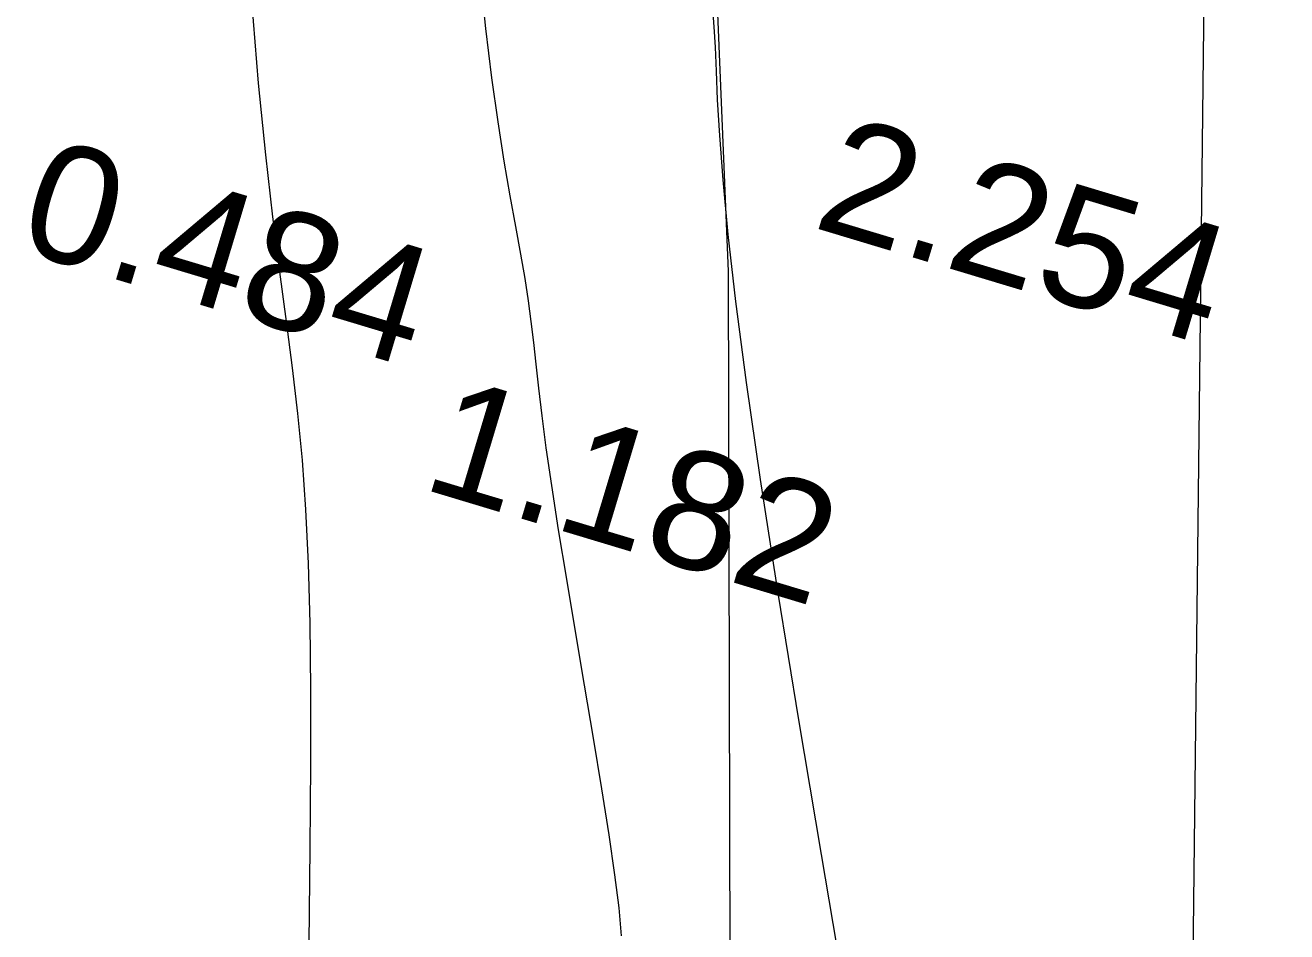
# Model space of a CAD drawing. Header units: millimetres. Extents: x -24439 to 198341, y -52871 to 149926.
# Drawn here: x 141011 to 147438, y 77183 to 81800 of the extents above; entities that cross this region are included whole.
import ezdxf

# ---------------------------------------------------------------- set-up
doc = ezdxf.new("R2010")
doc.units = ezdxf.units.MM
doc.linetypes.add('NET VAN', pattern=[1.06, 0.53, -0.53])
for name, color, linetype, lineweight in [('A-DETL-GENF-2', 9, 'NET VAN', 9), ('G-IMPT-1', 9, 'Continuous', 9), ('G-IMPT-6', 7, 'Continuous', 9)]:
    doc.layers.add(name, color=color, linetype=linetype, lineweight=lineweight)
doc.styles.add('Arial_1', font='arial_0.ttf', dxfattribs={"height": 600})

# ---------------------------------------------------------------- blocks, each defined once
blk = doc.blocks.new('NCV_TKCS_251209_TONG THE HIEN TRANG SAN DUONG - NCV_TKCS_HIEN TRANG_251209a_dwg-1612995-TKCS_MB ĐỊNH VỊ CAO ĐỘ THIẾT KẾ')
at = {"layer": 'G-IMPT-1', "flags": 128}
for points in [[(563602851.8, 1145093282.1), (563604167, 1145089083), (563606454, 1145082119), (563614466, 1145054358), (563616073, 1145049661), (563620134, 1145037512), (563624300, 1145023443), (563630510, 1145001852), (563634991, 1144986784), (563635712.5, 1144984469.9)], [(563610663, 1145061147.7), (563610346.8, 1145061786.7), (563610039, 1145062410.7), (563609752, 1145062997.8), (563609498.2, 1145063526.1), (563609287.2, 1145063978.6), (563609116.6, 1145064358.5), (563608981.1, 1145064673.8), (563608875.4, 1145064932.9), (563608794, 1145065143.7), (563608731.8, 1145065314.4), (563608683.4, 1145065453.2), (563608643.5, 1145065568.2), (563608607.5, 1145065666.7), (563608574.1, 1145065752.7)], [(563633795.4, 1144983892.4), (563632842, 1144987228), (563628322, 1145001121), (563621443.2, 1145024145.7), (563617911.8, 1145035632.8), (563612430, 1145053330), (563609036.9, 1145064493.7), (563606296.8, 1145072376.5), (563601696, 1145088856), (563597882, 1145088677), (563595394.2, 1145091035.9)], [(563609491.5, 1145061096.1), (563609437.7, 1145061230.3), (563609369.2, 1145061384.1), (563609281.6, 1145061570.5), (563609178, 1145061785.1), (563609063.1, 1145062019.6), (563608941.7, 1145062265.2), (563608818.8, 1145062513.6), (563608699.1, 1145062756.2), (563608587.6, 1145062984.5), (563608488.9, 1145063189.8), (563608406.7, 1145063366.1), (563608339, 1145063516.2), (563608282.5, 1145063645.4), (563608234.1, 1145063758.9), (563608190.4, 1145063861.9), (563608148.1, 1145063959.7), (563608104.1, 1145064057.6), (563608055.1, 1145064160.8), (563607998.4, 1145064274), (563607933.6, 1145064400.3), (563607860.9, 1145064542.5), (563607780.6, 1145064703.1), (563607692.9, 1145064884.7), (563607598.1, 1145065090.1), (563607496.2, 1145065321.8), (563607387.7, 1145065582.5)], [(563606311, 1145065114), (563606466.4, 1145064720.5), (563606606, 1145064382.8), (563606732, 1145064090.4), (563606846.5, 1145063833), (563606951.8, 1145063600.4), (563607049.9, 1145063382.2), (563607143.1, 1145063168), (563607233.5, 1145062947.5), (563607323.4, 1145062711.1), (563607414.9, 1145062451.9), (563607510.3, 1145062163.9), (563607611.8, 1145061841), (563607721.6, 1145061477.1), (563607842, 1145061066.1), (563607975.2, 1145060601.8)]]:
    blk.add_lwpolyline(points, dxfattribs=at)
at = {"layer": 'G-IMPT-6', "char_height": 600, "width": 2511.846, "attachment_point": 1, "line_spacing_factor": 0.941778, "style": 'Arial_1'}
for s, insert in [('2.254', (563609372, 1145065433.2)), ('0.484', (563605518, 1145064155.1)), ('1.182', (563607847, 1145063584.2))]:
    blk.add_mtext(s, dxfattribs=dict(at, insert=insert))
blk = doc.blocks.new('NCV_TKCS_251209_TONG THE HIEN TRANG SAN DUONG - NCV_TKCS_251209_TONG THE HIEN TRANG SAN DUONG-1605292-TKCS_MB ĐỊNH VỊ CAO ĐỘ THIẾT KẾ')
at = {"rotation": 343.2379237072182}
blk.add_blockref('NCV_TKCS_251209_TONG THE HIEN TRANG SAN DUONG - NCV_TKCS_HIEN TRANG_251209a_dwg-1612995-TKCS_MB ĐỊNH VỊ CAO ĐỘ THIẾT KẾ', (-869777547.7, -933796958.8), dxfattribs=at)

msp = doc.modelspace()

# ---------------------------------------------------------------- block references
at = {"layer": 'A-DETL-GENF-2'}
msp.add_blockref('NCV_TKCS_251209_TONG THE HIEN TRANG SAN DUONG - NCV_TKCS_251209_TONG THE HIEN TRANG SAN DUONG-1605292-TKCS_MB ĐỊNH VỊ CAO ĐỘ THIẾT KẾ', (26103.5, 9888.2), dxfattribs=at)

doc.saveas('drawing.dxf')
